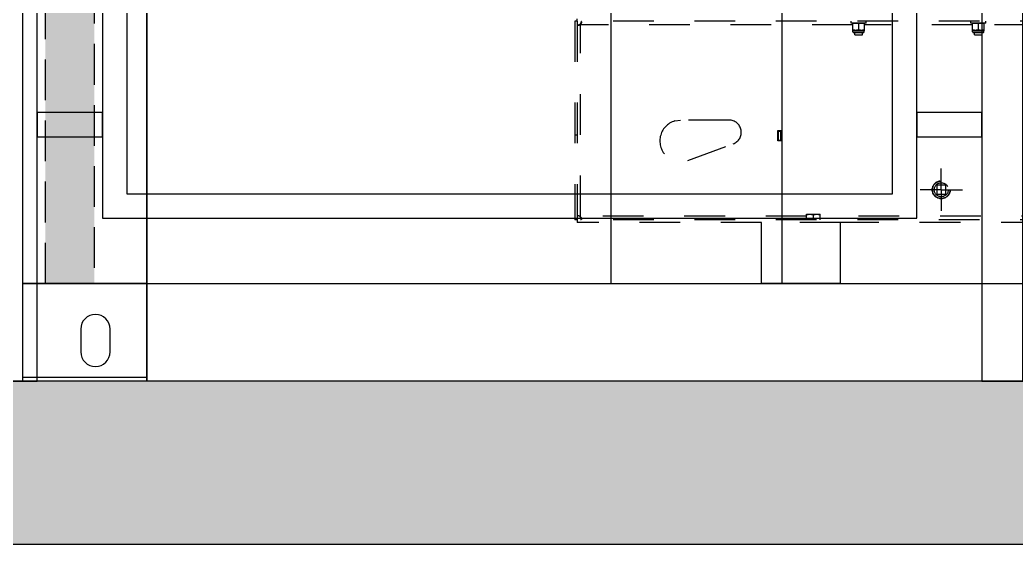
# Model space of a CAD drawing. Header units: millimetres. Extents: x 17886 to 18265, y -8727 to -7321.
# Drawn here: x 17952.99 to 17965.23, y -7882.9 to -7876.47 of the extents above; entities that cross this region are included whole.
import ezdxf

# ---------------------------------------------------------------- set-up
doc = ezdxf.new("R2010")
doc.units = ezdxf.units.MM
doc.linetypes.add('DASHED', pattern=[0.75, 0.5, -0.25])
doc.linetypes.add('EPL_DASH', pattern=[1, 0.5, -0.5])
for name, color, linetype in [('2543638_DXF_CONTINUOUS_LINE', 7, 'Continuous'), ('2630772_DXF_CONTINUOUS_LINE', 7, 'Continuous'), ('2702101_DXF_CONTINUOUS_LINE', 7, 'Continuous'), ('2731608_DXF_CONTINUOUS_LINE', 7, 'Continuous'), ('3570568_DXF_CONTINUOUS_LINE', 7, 'Continuous'), ('3570569_DXF_AXIS', 7, 'Continuous'), ('3570569_DXF_CONTINUOUS_LINE', 7, 'Continuous'), ('3570570_DXF_CONTINUOUS_LINE', 7, 'Continuous'), ('3K6060_DXF_CONTINUOUS_LINE', 7, 'Continuous'), ('4L6454_DXF_CONTINUOUS_LINE', 7, 'Continuous'), ('8T4896_DXF_CONTINUOUS_LINE', 7, 'Continuous'), ('a_rahmen235', 7, 'Continuous')]:
    doc.layers.add(name, color=color, linetype=linetype)
doc.layers.add('CRTANJE', color=4, linetype='Continuous', lineweight=30)

msp = doc.modelspace()

# ---------------------------------------------------------------- hatches: boundary and pattern name
h = msp.add_hatch()
h.set_pattern_fill('AR-SAND', color=3, scale=0.01)
h.set_pattern_definition([(37.5, (-41.27013, 48.90954), (-0.016000313, 0.489413237), [0, -0.38608, 0, -0.4318, 0, -0.41275]), (7.5, (-41.27013, 48.90954), (0.449523283, 0.7168251), [0, -0.20828, 0, -0.34798, 0, -0.13335]), (327.5, (-41.58255, 48.90954), (0.79099237, 0.001437185), [0, -0.127, 0, -0.4572, 0, -0.5969]), (317.5, (-41.58255, 48.90954), (0.763556452, 0.222929323), [0, -0.0635, 0, -0.29972, 0, -0.3429])])
h.paths.add_polyline_path([(17953.9062, -7855.01246), (17953.3062, -7855.01246), (17953.3062, -7879.70246), (17953.9062, -7879.70246)])
h = msp.add_hatch()
h.set_pattern_fill('AR-CONC', color=4, scale=0.005)
h.set_pattern_definition([(50, (18164.98805, -98.3538), (0.910923345, -0.07969543), [0.09525, -1.04775]), (355, (18164.9881, -98.3538), (-0.17621711, 0.95528423), [0.0762, -0.83820292]), (100.451445, (18165.064, -98.3605), (0.73470624, 0.87558876), [0.08095004, -0.89045122]), (46.1842, (18164.988, -98.0998), (1.3553952, -0.21021164), [0.142875, -1.571625]), (96.635558, (18165.101, -98.1173), (1.18702067, 1.23713062), [0.12142512, -1.33567804]), (351.184151, (18164.988, -98.0998), (1.18702067, 1.23713062), [0.11429984, -1.25729866]), (21, (18165.11505, -98.1633), (0.758071956, -0.51132599), [0.09525, -1.04775]), (326, (18165.1151, -98.1633), (0.30901014, 0.92093983), [0.0762, -0.8382]), (71.451445, (18165.1782, -98.2059), (1.0670821, 0.40961384), [0.08095004, -0.89044969]), (37.5, (18164.98805, -98.35382), (0.015443016, 0.422775194), [0, -0.82804, 0, -0.8509, 0, -0.841375]), (7.5, (18164.98805, -98.35382), (0.334098313, 0.500902874), [0, -0.48514, 0, -0.80899, 0, -0.320675]), (327.5, (18164.70484, -98.35382), (0.677952976, -0.02864372), [0, -0.3175, 0, -0.9906, 0, -1.31445]), (317.5, (18164.57784, -98.3538), (0.740645907, 0.127132455), [0, -0.41275, 0, -0.65786, 0, -0.93345])])
h.paths.add_polyline_path([(17916.50618, -7880.90246), (17916.50618, -7882.90246), (17989.40618, -7882.90246), (17989.40618, -7880.90246)])

# ---------------------------------------------------------------- linework, layer by layer
at = {"color": 3, "linetype": 'DASHED'}
msp.add_lwpolyline([(17953.3062, -7855.01246), (17953.9062, -7855.01246), (17953.9062, -7879.70246), (17953.3062, -7879.70246)], close=True, dxfattribs=at)
at = {"color": 6}
for points in [[(17953.20618, -7860.90246), (17952.70618, -7860.90246), (17952.70618, -7880.90246), (17953.20618, -7880.90246)], [(17964.00618, -7860.90246), (17954.00618, -7860.90246), (17954.00618, -7878.90246), (17964.00618, -7878.90246)], [(17965.30618, -7860.90246), (17964.80618, -7860.90246), (17964.80618, -7880.90246), (17965.30618, -7880.90246)], [(17963.70618, -7861.20246), (17954.30618, -7861.20246), (17954.30618, -7878.60246), (17963.70618, -7878.60246)], [(17953.20618, -7877.60246), (17953.20618, -7877.90246), (17954.00618, -7877.90246), (17954.00618, -7877.60246)], [(17964.00618, -7877.60246), (17964.00618, -7877.90246), (17964.80618, -7877.90246), (17964.80618, -7877.60246)]]:
    msp.add_lwpolyline(points, close=True, dxfattribs=at)
at = {"color": 4}
msp.add_lwpolyline([(17916.50618, -7882.90246), (17989.40618, -7882.90246), (17989.40618, -7880.90246), (17916.50618, -7880.90246)], close=True, dxfattribs=at)
at = {"layer": '2543638_DXF_CONTINUOUS_LINE', "color": 7, "linetype": 'EPL_DASH'}
msp.add_circle((17964.3062, -7878.55246), 0.1075, dxfattribs=at)
at = {"layer": '2630772_DXF_CONTINUOUS_LINE', "color": 7, "linetype": 'EPL_DASH'}
for p, q in [((17964.3612, -7878.49746), (17964.2512, -7878.49746)), ((17964.2512, -7878.49746), (17964.2512, -7878.60746)), ((17964.3612, -7878.60746), (17964.3612, -7878.49746)), ((17964.2512, -7878.60746), (17964.3612, -7878.60746))]:
    msp.add_line(p, q, dxfattribs=at)
msp.add_circle((17964.3062, -7878.55246), 0.08644, dxfattribs=at)
at = {"layer": '2702101_DXF_CONTINUOUS_LINE', "color": 7, "linetype": 'EPL_DASH'}
msp.add_line((17963.0712, -7878.95246), (17962.1012, -7878.95246), dxfattribs=at)
at = {"layer": '2702101_DXF_CONTINUOUS_LINE', "color": 7, "linetype": 'Continuous'}
for p, q in [((17962.1012, -7879.70246), (17962.1012, -7878.95246)), ((17963.0712, -7879.70246), (17963.0712, -7878.95246)), ((17963.0712, -7879.70246), (17962.1012, -7879.70246))]:
    msp.add_line(p, q, dxfattribs=at)
at = {"layer": '2731608_DXF_CONTINUOUS_LINE', "color": 7, "linetype": 'EPL_DASH'}
for p, q in [((17962.6512, -7878.85246), (17962.8212, -7878.85246)), ((17962.6512, -7878.92246), (17962.6512, -7878.85246)), ((17962.7362, -7878.92246), (17962.7362, -7878.86005)), ((17962.8212, -7878.92246), (17962.8212, -7878.85246))]:
    msp.add_line(p, q, dxfattribs=at)
for points, knots in [([(17962.6512, -7878.86005), (17962.65464, -7878.8589), (17962.66844, -7878.85471), (17962.68291, -7878.85246), (17962.6937, -7878.85246)], [0, 0, 0, 0, 0.25189982, 1, 1, 1, 1]), ([(17962.6937, -7878.85246), (17962.70449, -7878.85246), (17962.71896, -7878.85471), (17962.73275, -7878.8589), (17962.7362, -7878.86005)], [0, 0, 0, 0, 0.74810019, 1, 1, 1, 1]), ([(17962.7362, -7878.86005), (17962.73964, -7878.8589), (17962.75344, -7878.85471), (17962.76791, -7878.85246), (17962.7787, -7878.85246)], [0, 0, 0, 0, 0.25189982, 1, 1, 1, 1]), ([(17962.7787, -7878.85246), (17962.78949, -7878.85246), (17962.80396, -7878.85471), (17962.81775, -7878.8589), (17962.8212, -7878.86005)], [0, 0, 0, 0, 0.74810019, 1, 1, 1, 1])]:
    msp.add_open_spline(points, degree=3, knots=knots, dxfattribs=at)
at = {"layer": '3570568_DXF_CONTINUOUS_LINE', "color": 7, "linetype": 'EPL_DASH'}
for p, q in [((17962.3062, -7877.83196), (17962.3062, -7877.82596)), ((17962.3062, -7877.83246), (17962.3362, -7877.83246)), ((17962.3062, -7877.94246), (17962.3062, -7877.83246)), ((17962.3062, -7877.94246), (17962.3362, -7877.94246)), ((17962.3062, -7877.94896), (17962.3062, -7877.94295))]:
    msp.add_line(p, q, dxfattribs=at)
at = {"layer": '3570568_DXF_CONTINUOUS_LINE', "color": 3, "linetype": 'EPL_DASH'}
for p, q in [((17962.3362, -7877.83196), (17962.3362, -7877.82596)), ((17962.3362, -7877.94246), (17962.3362, -7877.83246)), ((17962.3362, -7877.94896), (17962.3362, -7877.94295))]:
    msp.add_line(p, q, dxfattribs=at)
at = {"layer": '3570569_DXF_AXIS', "color": 7, "linetype": 'EPL_DASH'}
for q in [(17964.3062, -7878.29246), (17964.0462, -7878.55246), (17964.5662, -7878.55246), (17964.3062, -7878.81246)]:
    msp.add_line((17964.3062, -7878.55246), q, dxfattribs=at)
at = {"layer": '3570569_DXF_CONTINUOUS_LINE', "color": 7, "linetype": 'EPL_DASH'}
for p, q in [((17959.8362, -7876.48246), (17959.8062, -7876.48246)), ((17959.8062, -7876.48246), (17959.8062, -7878.92246)), ((17959.8362, -7876.48246), (17959.8362, -7876.45246)), ((17959.8362, -7877.88246), (17959.8062, -7877.88246)), ((17959.8362, -7878.92246), (17959.8062, -7878.92246)), ((17959.8362, -7878.92246), (17959.8362, -7878.95246)), ((17959.86461, -7878.87746), (17959.86112, -7878.87746)), ((17962.1012, -7878.95246), (17959.8362, -7878.95246)), ((17970.5412, -7878.95246), (17963.0712, -7878.95246))]:
    msp.add_line(p, q, dxfattribs=at)
at = {"layer": '3570569_DXF_CONTINUOUS_LINE', "color": 3, "linetype": 'EPL_DASH'}
for p, q in [((17973.7762, -7876.48246), (17959.8362, -7876.48246)), ((17959.8362, -7876.48246), (17959.8362, -7878.92246)), ((17959.87403, -7876.52516), (17959.87183, -7876.52282)), ((17959.87403, -7876.52516), (17959.87191, -7876.52291)), ((17959.8762, -7876.52746), (17959.87403, -7876.52516)), ((17959.8762, -7876.52746), (17959.87403, -7876.52516)), ((17963.21975, -7876.52746), (17959.8762, -7876.52746)), ((17959.8762, -7878.87746), (17959.8762, -7876.52746)), ((17964.68975, -7876.52746), (17963.36265, -7876.52746)), ((17969.4612, -7876.52746), (17964.83265, -7876.52746)), ((17961.03306, -7877.70817), (17961.1062, -7877.69746)), ((17961.7012, -7877.69746), (17961.1062, -7877.69746)), ((17962.3012, -7877.82496), (17962.3412, -7877.82496)), ((17962.3012, -7877.94996), (17962.3012, -7877.82496)), ((17962.3412, -7877.82496), (17962.3412, -7877.94996)), ((17962.3412, -7877.94996), (17962.3012, -7877.94996)), ((17961.19348, -7878.19206), (17961.75254, -7877.9884)), ((17973.7762, -7878.92246), (17959.8362, -7878.92246)), ((17962.6512, -7878.87746), (17959.86461, -7878.87746)), ((17970.7912, -7878.87746), (17962.8212, -7878.87746))]:
    msp.add_line(p, q, dxfattribs=at)
msp.add_circle((17964.3062, -7878.55246), 0.11, dxfattribs=at)
at = {"layer": '3570569_DXF_CONTINUOUS_LINE', "color": 7, "linetype": 'EPL_DASH'}
for centre, radius, start, end in [((17959.80825, -7876.46936), 0.08148, 334.166035, 345.713726), ((17959.82232, -7876.4534), 0.08354, 283.08002, 287.184286), ((17959.82128, -7876.44995), 0.08715, 287.164045, 289.003095), ((17959.87311, -7876.52613), 0.00404, 96.578684, 99.149869), ((17959.82179, -7878.95339), 0.08549, 73.222705, 75.442395), ((17959.82172, -7878.95394), 0.08604, 62.740163, 73.280742)]:
    msp.add_arc(centre, radius, start, end, dxfattribs=at)
at = {"layer": '3570569_DXF_CONTINUOUS_LINE', "color": 3, "linetype": 'EPL_DASH'}
for centre, radius, start, end in [((17959.87907, -7876.49445), 0.00998, 31.988568, 41.390523), ((17959.8435, -7876.48254), 0.04937, 305.128778, 307.487274), ((17961.1062, -7877.95246), 0.255, 106.667997, 290.01596), ((17961.7012, -7877.84746), 0.15, 290.01596, 90), ((17959.83867, -7878.90932), 0.04303, 51.140788, 55.10992), ((17959.83802, -7878.91014), 0.04407, 47.867286, 51.151446)]:
    msp.add_arc(centre, radius, start, end, dxfattribs=at)
for points, knots in [([(17959.88754, -7876.48916), (17959.88811, -7876.49008), (17959.889, -7876.49219), (17959.88926, -7876.49446), (17959.88926, -7876.49564)], [0, 0, 0, 0, 0.47847047, 1, 1, 1, 1]), ([(17959.8412, -7876.53452), (17959.84034, -7876.53385), (17959.83881, -7876.53209), (17959.8379, -7876.52998), (17959.83753, -7876.52886)], [0, 0, 0, 0, 0.48148223, 1, 1, 1, 1]), ([(17959.8479, -7876.53658), (17959.84665, -7876.53657), (17959.84426, -7876.53629), (17959.84209, -7876.53521), (17959.8412, -7876.53452)], [0, 0, 0, 0, 0.52832702, 1, 1, 1, 1]), ([(17959.8508, -7876.53634), (17959.85031, -7876.53642), (17959.84935, -7876.53654), (17959.84838, -7876.53658), (17959.8479, -7876.53658)], [0, 0, 0, 0, 0.51171545, 1, 1, 1, 1]), ([(17959.88926, -7876.49564), (17959.88926, -7876.49787), (17959.88716, -7876.50817), (17959.87998, -7876.51678), (17959.87355, -7876.52171)], [0, 0, 0, 0, 0.21618932, 1, 1, 1, 1]), ([(17959.8412, -7878.8704), (17959.84209, -7878.86971), (17959.84426, -7878.86863), (17959.84666, -7878.86833), (17959.84791, -7878.86833)], [0, 0, 0, 0, 0.47290453, 1, 1, 1, 1]), ([(17959.88926, -7878.90928), (17959.88926, -7878.91053), (17959.88897, -7878.91295), (17959.88795, -7878.91517), (17959.8873, -7878.91612)], [0, 0, 0, 0, 0.52222819, 1, 1, 1, 1])]:
    msp.add_open_spline(points, degree=3, knots=knots, dxfattribs=at)
at = {"layer": '3570569_DXF_CONTINUOUS_LINE', "color": 7, "linetype": 'EPL_DASH'}
for points in [[(17959.86877, -7876.52296), (17959.86288, -7876.52691), (17959.85637, -7876.53004), (17959.84966, -7876.53235)], [(17959.88159, -7876.50486), (17959.87899, -7876.51024), (17959.87579, -7876.51539), (17959.87197, -7876.51999)], [(17959.86996, -7878.88265), (17959.87303, -7878.88601), (17959.87574, -7878.88972), (17959.8781, -7878.89362)], [(17959.8781, -7878.89362), (17959.88173, -7878.89964), (17959.88458, -7878.90621), (17959.88653, -7878.91296)]]:
    msp.add_open_spline(points, degree=3, dxfattribs=at)
at = {"layer": '3570569_DXF_CONTINUOUS_LINE', "color": 3, "linetype": 'EPL_DASH'}
for points in [[(17959.8616, -7876.532), (17959.85832, -7876.53407), (17959.85463, -7876.53572), (17959.8508, -7876.53634)], [(17959.87183, -7876.52282), (17959.86894, -7876.52638), (17959.86548, -7876.52955), (17959.8616, -7876.532)], [(17959.84791, -7878.86833), (17959.85337, -7878.86832), (17959.8588, -7878.87091), (17959.86328, -7878.87403)], [(17959.86461, -7878.87746), (17959.86959, -7878.88), (17959.87426, -7878.88331), (17959.87821, -7878.88727)], [(17959.87821, -7878.88727), (17959.88401, -7878.89308), (17959.88926, -7878.90107), (17959.88926, -7878.90928)], [(17959.8873, -7878.91612), (17959.88532, -7878.919), (17959.88163, -7878.92061), (17959.87821, -7878.92138)]]:
    msp.add_open_spline(points, degree=3, dxfattribs=at)
at = {"layer": '3570569_DXF_CONTINUOUS_LINE', "color": 7, "linetype": 'EPL_DASH'}
for points, knots in [([(17959.87204, -7876.52222), (17959.8715, -7876.52235), (17959.87041, -7876.52266), (17959.8693, -7876.52296), (17959.86873, -7876.52297)], [0, 0, 0, 0, 0.49762904, 1, 1, 1, 1]), ([(17959.87193, -7876.52229), (17959.87192, -7876.52188), (17959.8719, -7876.52108), (17959.87191, -7876.52028), (17959.87191, -7876.51988)], [0, 0, 0, 0, 0.50454818, 1, 1, 1, 1]), ([(17959.87191, -7876.52291), (17959.87192, -7876.52281), (17959.87193, -7876.5226), (17959.87193, -7876.52239), (17959.87193, -7876.52229)], [0, 0, 0, 0, 0.49234162, 1, 1, 1, 1]), ([(17959.87246, -7876.52214), (17959.8724, -7876.52215), (17959.87225, -7876.52217), (17959.87212, -7876.5222), (17959.87204, -7876.52222)], [0, 0, 0, 0, 0.48482366, 1, 1, 1, 1])]:
    msp.add_open_spline(points, degree=3, knots=knots, dxfattribs=at)
at = {"layer": '3570570_DXF_CONTINUOUS_LINE', "color": 7, "linetype": 'EPL_DASH'}
for p, q in [((17962.3012, -7877.84996), (17962.3062, -7877.84996)), ((17962.3362, -7877.84996), (17962.3412, -7877.84996))]:
    msp.add_line(p, q, dxfattribs=at)
at = {"layer": '3K6060_DXF_CONTINUOUS_LINE', "color": 7, "linetype": 'EPL_DASH'}
for p, q in [((17963.21975, -7876.59356), (17963.21975, -7876.50646)), ((17963.21975, -7876.59156), (17963.36265, -7876.59156)), ((17963.21975, -7876.59156), (17963.21975, -7876.59356)), ((17963.21975, -7876.59356), (17963.36265, -7876.59356)), ((17963.22148, -7876.61334), (17963.21975, -7876.59356)), ((17963.22148, -7876.61334), (17963.36092, -7876.61334)), ((17963.2912, -7876.50942), (17963.2912, -7876.5886)), ((17963.36092, -7876.61334), (17963.36265, -7876.59356)), ((17963.36265, -7876.59356), (17963.36265, -7876.50646)), ((17963.36265, -7876.59156), (17963.36265, -7876.59356)), ((17964.68975, -7876.59356), (17964.68975, -7876.50646)), ((17964.68975, -7876.59156), (17964.83265, -7876.59156)), ((17964.68975, -7876.59156), (17964.68975, -7876.59356)), ((17964.68975, -7876.59356), (17964.83265, -7876.59356)), ((17964.69148, -7876.61334), (17964.68975, -7876.59356)), ((17964.69148, -7876.61334), (17964.83092, -7876.61334)), ((17964.7612, -7876.50942), (17964.7612, -7876.5886)), ((17964.83092, -7876.61334), (17964.83265, -7876.59356)), ((17964.83265, -7876.59356), (17964.83265, -7876.50646)), ((17964.83265, -7876.59156), (17964.83265, -7876.59356)), ((17963.23044, -7876.62156), (17963.35195, -7876.62156)), ((17964.70044, -7876.62156), (17964.82195, -7876.62156))]:
    msp.add_line(p, q, dxfattribs=at)
for centre, start, end in [((17963.23044, -7876.61256), 185, 270), ((17963.35195, -7876.61256), 270, 355), ((17964.70044, -7876.61256), 185, 270), ((17964.82195, -7876.61256), 270, 355)]:
    msp.add_arc(centre, 0.009, start, end, dxfattribs=at)
for points in [[(17963.21975, -7876.50942), (17963.23156, -7876.50759), (17963.24352, -7876.50646), (17963.25547, -7876.50646)], [(17963.21975, -7876.5886), (17963.23156, -7876.59042), (17963.24352, -7876.59156), (17963.25547, -7876.59156)], [(17963.25547, -7876.50646), (17963.26742, -7876.50646), (17963.27939, -7876.50759), (17963.2912, -7876.50942)], [(17963.25547, -7876.59156), (17963.26742, -7876.59156), (17963.27939, -7876.59042), (17963.2912, -7876.5886)], [(17963.2912, -7876.50942), (17963.30301, -7876.50759), (17963.31497, -7876.50646), (17963.32692, -7876.50646)], [(17963.2912, -7876.5886), (17963.30301, -7876.59042), (17963.31497, -7876.59156), (17963.32692, -7876.59156)], [(17963.32692, -7876.50646), (17963.33887, -7876.50646), (17963.35084, -7876.50759), (17963.36265, -7876.50942)], [(17963.32692, -7876.59156), (17963.33887, -7876.59156), (17963.35084, -7876.59042), (17963.36265, -7876.5886)], [(17964.68975, -7876.50942), (17964.70156, -7876.50759), (17964.71352, -7876.50646), (17964.72547, -7876.50646)], [(17964.68975, -7876.5886), (17964.70156, -7876.59042), (17964.71352, -7876.59156), (17964.72547, -7876.59156)], [(17964.72547, -7876.50646), (17964.73742, -7876.50646), (17964.74939, -7876.50759), (17964.7612, -7876.50942)], [(17964.72547, -7876.59156), (17964.73742, -7876.59156), (17964.74939, -7876.59042), (17964.7612, -7876.5886)], [(17964.7612, -7876.50942), (17964.77301, -7876.50759), (17964.78497, -7876.50646), (17964.79692, -7876.50646)], [(17964.7612, -7876.5886), (17964.77301, -7876.59042), (17964.78497, -7876.59156), (17964.79692, -7876.59156)], [(17964.79692, -7876.50646), (17964.80887, -7876.50646), (17964.82084, -7876.50759), (17964.83265, -7876.50942)], [(17964.79692, -7876.59156), (17964.80887, -7876.59156), (17964.82084, -7876.59042), (17964.83265, -7876.5886)]]:
    msp.add_open_spline(points, degree=3, dxfattribs=at)
at = {"layer": '4L6454_DXF_CONTINUOUS_LINE', "color": 7, "linetype": 'EPL_DASH'}
for p, q in [((17963.24493, -7876.65046), (17963.24493, -7876.62156)), ((17963.24493, -7876.65046), (17963.33747, -7876.65046)), ((17963.33747, -7876.65046), (17963.33747, -7876.62156)), ((17964.71493, -7876.65046), (17964.71493, -7876.62156)), ((17964.71493, -7876.65046), (17964.80747, -7876.65046)), ((17964.80747, -7876.65046), (17964.80747, -7876.62156))]:
    msp.add_line(p, q, dxfattribs=at)
at = {"layer": '8T4896_DXF_CONTINUOUS_LINE', "color": 7, "linetype": 'EPL_DASH'}
for p, q in [((17963.1987, -7876.50646), (17963.1987, -7876.48246)), ((17963.3837, -7876.50646), (17963.3837, -7876.48246)), ((17964.6687, -7876.50646), (17964.6687, -7876.48246)), ((17964.8537, -7876.50646), (17964.8537, -7876.48246)), ((17963.3837, -7876.50646), (17963.1987, -7876.50646)), ((17964.8537, -7876.50646), (17964.6687, -7876.50646))]:
    msp.add_line(p, q, dxfattribs=at)
at = {"layer": 'a_rahmen235', "extrusion": (0, 1, 0)}
msp.add_line((17954.55118, -7879.70246), (17954.55118, -7855.01246), dxfattribs=at)
at = {"layer": 'a_rahmen235'}
for points in [[(17954.55118, -7879.70246), (17953.03118, -7879.70246), (17953.03118, -7855.01246), (17954.55118, -7855.01246)], [(17954.55118, -7879.70246), (17975.86118, -7879.70246), (17975.86118, -7880.90246), (17954.55118, -7880.90246)]]:
    msp.add_lwpolyline(points, close=True, dxfattribs=at)
msp.add_lwpolyline([(17953.03118, -7880.85246), (17954.55118, -7880.85246), (17954.55118, -7880.90246), (17953.03118, -7880.90246), (17953.03118, -7879.70246), (17954.55118, -7879.70246), (17954.55118, -7880.90246)], dxfattribs=at)
msp.add_lwpolyline([(17954.10118, -7880.54246), (17954.10118, -7880.26246, 1), (17953.74118, -7880.26246), (17953.74118, -7880.54246, 1)], format="xyb", close=True, dxfattribs=at)
at = {"layer": 'CRTANJE', "lineweight": 30}
msp.add_lwpolyline([(17962.35118, -7879.70246), (17962.35118, -7855.01246), (17960.25118, -7855.01246), (17960.25118, -7879.70246)], close=True, dxfattribs=at)

doc.saveas('drawing.dxf')
